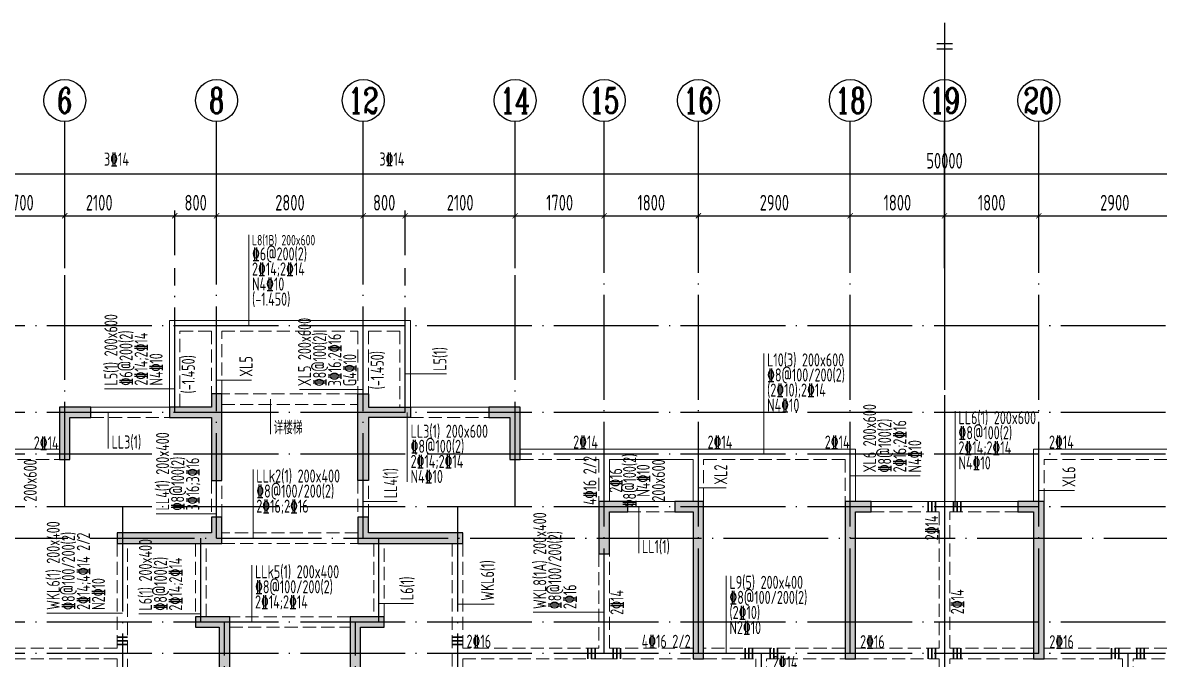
# Model space of a CAD drawing. Extents: x -461650 to 361314, y 245336 to 769729.
# Drawn here: x 111871 to 133574, y 368466 to 380608 of the extents above; entities that cross this region are included whole.
import ezdxf
from ezdxf.enums import TextEntityAlignment as Align

# ---------------------------------------------------------------- set-up
doc = ezdxf.new("R2010")
doc.units = 0
doc.header["$LTSCALE"] = 1000
for name, pattern in [('CENTER', [8, 5, -1, 1, -1]), ('DASH', [0.35, 0.25, -0.1]), ('DOTE', [2.42, 2, -0.2, 0.02, -0.2])]:
    doc.linetypes.add(name, pattern=pattern)
doc.layers.get('0').update_dxf_attribs({"linetype": 'CONTINUOUS'})
doc.layers.get('DEFPOINTS').update_dxf_attribs({"linetype": 'CONTINUOUS'})
for name, color, linetype in [('A-AXIS', 1, 'CONTINUOUS'), ('A-DOTE', 10, 'DOTE'), ('AXIS_NUM', 7, 'CONTINUOUS'), ('S-L主梁线', 4, 'DASH'), ('S-L梁编号', 6, 'CONTINUOUS'), ('S-L梁配筋', 7, 'CONTINUOUS'), ('S-Q墙填充', 252, 'CONTINUOUS'), ('S-Q墙实线', 6, 'CONTINUOUS'), ('S-Y一般标注', 3, 'CONTINUOUS'), ('THIN', 7, 'CONTINUOUS')]:
    doc.layers.add(name, color=color, linetype=linetype)
doc.layers.add('梁附加箍筋', color=1, linetype='CONTINUOUS', lineweight=35)
doc.styles.add('TSSD_Axis', font='complex.shx', dxfattribs={"width": 0.7, "bigfont": 'hztxt.shx'})
doc.styles.add('TSSD_DIMENSION', font='Tssdeng.shx', dxfattribs={"width": 0.7, "bigfont": 'tssdchn.shx'})
doc.styles.add('TSSD_REIN', font='tssdeng.shx', dxfattribs={"width": 0.7, "height": 300, "bigfont": 'tssdchn.shx'})
doc.dimstyles.new('TSSD_100_100', dxfattribs={"dimtxt": 300, "dimasz": 100, "dimexe": 100, "dimexo": 250, "dimgap": 100, "dimtad": 1, "dimdec": 0, "dimzin": 0, "dimdsep": 46, "dimtxsty": 'TSSD_DIMENSION', "dimblk": 'ARCHTICK', "dimcen": 0, "dimdle": 100, "dimclrt": 7, "dimadec": 0, "dimazin": 0, "dimtfac": 1, "dimtdec": 0, "dimtix": 1, "dimtmove": 2, "dimatfit": 3, "dimldrblk": 'ARCHTICK', "dimfxl": 0, "dimtolj": 1, "dimtzin": 0, "dimarcsym": 0})

# ---------------------------------------------------------------- blocks, each defined once
blk = doc.blocks.new('ts_axno')
at = {"color": 0, "linetype": 'ByBlock', "lineweight": -2}
blk.add_circle((0, 0), 0.5, dxfattribs=at)
at = {"color": 0, "linetype": 'ByBlock', "lineweight": -2, "style": 'TSSD_Axis', "width": 0.7}
blk.add_attdef('A', text='', height=0.6, dxfattribs=at).set_placement((0, 0), align=Align.MIDDLE_CENTER)
blk = doc.blocks.new('_ArchTick')
at = {"color": 0, "linetype": 'ByBlock', "const_width": 0.15}
blk.add_lwpolyline([(-0.5, -0.5), (0.5, 0.5)], dxfattribs=at)
blk = doc.blocks.new('*D292')
at = {"layer": 'DEFPOINTS', "color": 0}
for p in [(12800, 19250), (11100, 18250), (12800, 18250)]:
    blk.add_point(p, dxfattribs=at)
at = {"layer": 'S-Y一般标注', "color": 0, "lineweight": -2}
for p, q in [((11100, 18500), (11100, 19350)), ((12800, 18500), (12800, 19350)), ((11000, 19250), (12900, 19250))]:
    blk.add_line(p, q, dxfattribs=at)
at = {"layer": 'S-Y一般标注', "color": 0, "lineweight": -2, "xscale": 100, "yscale": 100, "zscale": 100, "rotation": 180}
blk.add_blockref('_ArchTick', (11100, 19250), dxfattribs=at)
at = {"layer": 'S-Y一般标注', "color": 0, "lineweight": -2, "xscale": 100, "yscale": 100, "zscale": 100}
blk.add_blockref('_ArchTick', (12800, 19250), dxfattribs=at)
at = {"layer": 'S-Y一般标注', "color": 7, "insert": (11950, 19500), "char_height": 300, "attachment_point": 5, "style": 'TSSD_DIMENSION'}
blk.add_mtext('\\A1;1700', dxfattribs=at)
blk = doc.blocks.new('*D293')
at = {"layer": 'DEFPOINTS', "color": 0}
for p in [(14900, 19250), (12800, 18250), (14900, 18250)]:
    blk.add_point(p, dxfattribs=at)
at = {"layer": 'S-Y一般标注', "color": 0, "lineweight": -2}
for p, q in [((12800, 18500), (12800, 19350)), ((14900, 18500), (14900, 19350)), ((12700, 19250), (15000, 19250))]:
    blk.add_line(p, q, dxfattribs=at)
at = {"layer": 'S-Y一般标注', "color": 0, "lineweight": -2, "xscale": 100, "yscale": 100, "zscale": 100, "rotation": 180}
blk.add_blockref('_ArchTick', (12800, 19250), dxfattribs=at)
at = {"layer": 'S-Y一般标注', "color": 0, "lineweight": -2, "xscale": 100, "yscale": 100, "zscale": 100}
blk.add_blockref('_ArchTick', (14900, 19250), dxfattribs=at)
at = {"layer": 'S-Y一般标注', "color": 7, "insert": (13458, 19500), "char_height": 300, "attachment_point": 5, "style": 'TSSD_DIMENSION'}
blk.add_mtext('\\A1;2100', dxfattribs=at)
blk = doc.blocks.new('*D294')
at = {"layer": 'DEFPOINTS', "color": 0}
for p in [(18500, 19250), (15700, 18250), (18500, 18250)]:
    blk.add_point(p, dxfattribs=at)
at = {"layer": 'S-Y一般标注', "color": 0, "lineweight": -2}
for p, q in [((15700, 18500), (15700, 19350)), ((18500, 18500), (18500, 19350)), ((15600, 19250), (18600, 19250))]:
    blk.add_line(p, q, dxfattribs=at)
at = {"layer": 'S-Y一般标注', "color": 0, "lineweight": -2, "xscale": 100, "yscale": 100, "zscale": 100, "rotation": 180}
blk.add_blockref('_ArchTick', (15700, 19250), dxfattribs=at)
at = {"layer": 'S-Y一般标注', "color": 0, "lineweight": -2, "xscale": 100, "yscale": 100, "zscale": 100}
blk.add_blockref('_ArchTick', (18500, 19250), dxfattribs=at)
at = {"layer": 'S-Y一般标注', "color": 7, "insert": (17100, 19500), "char_height": 300, "attachment_point": 5, "style": 'TSSD_DIMENSION'}
blk.add_mtext('\\A1;2800', dxfattribs=at)
blk = doc.blocks.new('*D295')
at = {"layer": 'DEFPOINTS', "color": 0}
for p in [(19300, 19250), (18500, 18250), (19300, 18250)]:
    blk.add_point(p, dxfattribs=at)
at = {"layer": 'S-Y一般标注', "color": 0, "lineweight": -2}
for p, q in [((18500, 18500), (18500, 19350)), ((19300, 18500), (19300, 19350)), ((18400, 19250), (19400, 19250))]:
    blk.add_line(p, q, dxfattribs=at)
at = {"layer": 'S-Y一般标注', "color": 0, "lineweight": -2, "xscale": 100, "yscale": 100, "zscale": 100, "rotation": 180}
blk.add_blockref('_ArchTick', (18500, 19250), dxfattribs=at)
at = {"layer": 'S-Y一般标注', "color": 0, "lineweight": -2, "xscale": 100, "yscale": 100, "zscale": 100}
blk.add_blockref('_ArchTick', (19300, 19250), dxfattribs=at)
at = {"layer": 'S-Y一般标注', "color": 7, "insert": (18900, 19500), "char_height": 300, "attachment_point": 5, "style": 'TSSD_DIMENSION'}
blk.add_mtext('\\A1;800', dxfattribs=at)
blk = doc.blocks.new('*D296')
at = {"layer": 'DEFPOINTS', "color": 0}
for p in [(23100, 19250), (21400, 18250), (23100, 18250)]:
    blk.add_point(p, dxfattribs=at)
at = {"layer": 'S-Y一般标注', "color": 0, "lineweight": -2}
for p, q in [((21400, 18500), (21400, 19350)), ((23100, 18500), (23100, 19350)), ((21300, 19250), (23200, 19250))]:
    blk.add_line(p, q, dxfattribs=at)
at = {"layer": 'S-Y一般标注', "color": 0, "lineweight": -2, "xscale": 100, "yscale": 100, "zscale": 100, "rotation": 180}
blk.add_blockref('_ArchTick', (21400, 19250), dxfattribs=at)
at = {"layer": 'S-Y一般标注', "color": 0, "lineweight": -2, "xscale": 100, "yscale": 100, "zscale": 100}
blk.add_blockref('_ArchTick', (23100, 19250), dxfattribs=at)
at = {"layer": 'S-Y一般标注', "color": 7, "insert": (22250, 19500), "char_height": 300, "attachment_point": 5, "style": 'TSSD_DIMENSION'}
blk.add_mtext('\\A1;1700', dxfattribs=at)
blk = doc.blocks.new('*D297')
at = {"layer": 'DEFPOINTS', "color": 0}
for p in [(24900, 19250), (23100, 18250), (24900, 18250)]:
    blk.add_point(p, dxfattribs=at)
at = {"layer": 'S-Y一般标注', "color": 0, "lineweight": -2}
for p, q in [((23100, 18500), (23100, 19350)), ((24900, 18500), (24900, 19350)), ((23000, 19250), (25000, 19250))]:
    blk.add_line(p, q, dxfattribs=at)
at = {"layer": 'S-Y一般标注', "color": 0, "lineweight": -2, "xscale": 100, "yscale": 100, "zscale": 100, "rotation": 180}
blk.add_blockref('_ArchTick', (23100, 19250), dxfattribs=at)
at = {"layer": 'S-Y一般标注', "color": 0, "lineweight": -2, "xscale": 100, "yscale": 100, "zscale": 100}
blk.add_blockref('_ArchTick', (24900, 19250), dxfattribs=at)
at = {"layer": 'S-Y一般标注', "color": 7, "insert": (24000, 19500), "char_height": 300, "attachment_point": 5, "style": 'TSSD_DIMENSION'}
blk.add_mtext('\\A1;1800', dxfattribs=at)
blk = doc.blocks.new('*D298')
at = {"layer": 'DEFPOINTS', "color": 0}
for p in [(27800, 19250), (24900, 18250), (27800, 18250)]:
    blk.add_point(p, dxfattribs=at)
at = {"layer": 'S-Y一般标注', "color": 0, "lineweight": -2}
for p, q in [((24900, 18500), (24900, 19350)), ((27800, 18500), (27800, 19350)), ((24800, 19250), (27900, 19250))]:
    blk.add_line(p, q, dxfattribs=at)
at = {"layer": 'S-Y一般标注', "color": 0, "lineweight": -2, "xscale": 100, "yscale": 100, "zscale": 100, "rotation": 180}
blk.add_blockref('_ArchTick', (24900, 19250), dxfattribs=at)
at = {"layer": 'S-Y一般标注', "color": 0, "lineweight": -2, "xscale": 100, "yscale": 100, "zscale": 100}
blk.add_blockref('_ArchTick', (27800, 19250), dxfattribs=at)
at = {"layer": 'S-Y一般标注', "color": 7, "insert": (26350, 19500), "char_height": 300, "attachment_point": 5, "style": 'TSSD_DIMENSION'}
blk.add_mtext('\\A1;2900', dxfattribs=at)
blk = doc.blocks.new('*D299')
at = {"layer": 'DEFPOINTS', "color": 0}
for p in [(29600, 19250), (27800, 18250), (29600, 18250)]:
    blk.add_point(p, dxfattribs=at)
at = {"layer": 'S-Y一般标注', "color": 0, "lineweight": -2}
for p, q in [((27800, 18500), (27800, 19350)), ((29600, 18500), (29600, 19350)), ((27700, 19250), (29700, 19250))]:
    blk.add_line(p, q, dxfattribs=at)
at = {"layer": 'S-Y一般标注', "color": 0, "lineweight": -2, "xscale": 100, "yscale": 100, "zscale": 100, "rotation": 180}
blk.add_blockref('_ArchTick', (27800, 19250), dxfattribs=at)
at = {"layer": 'S-Y一般标注', "color": 0, "lineweight": -2, "xscale": 100, "yscale": 100, "zscale": 100}
blk.add_blockref('_ArchTick', (29600, 19250), dxfattribs=at)
at = {"layer": 'S-Y一般标注', "color": 7, "insert": (28700, 19500), "char_height": 300, "attachment_point": 5, "style": 'TSSD_DIMENSION'}
blk.add_mtext('\\A1;1800', dxfattribs=at)
blk = doc.blocks.new('*D300')
at = {"layer": 'DEFPOINTS', "color": 0}
for p in [(31400, 19250), (29600, 18250), (31400, 18250)]:
    blk.add_point(p, dxfattribs=at)
at = {"layer": 'S-Y一般标注', "color": 0, "lineweight": -2}
for p, q in [((29600, 18500), (29600, 19350)), ((31400, 18500), (31400, 19350)), ((29500, 19250), (31500, 19250))]:
    blk.add_line(p, q, dxfattribs=at)
at = {"layer": 'S-Y一般标注', "color": 0, "lineweight": -2, "xscale": 100, "yscale": 100, "zscale": 100, "rotation": 180}
blk.add_blockref('_ArchTick', (29600, 19250), dxfattribs=at)
at = {"layer": 'S-Y一般标注', "color": 0, "lineweight": -2, "xscale": 100, "yscale": 100, "zscale": 100}
blk.add_blockref('_ArchTick', (31400, 19250), dxfattribs=at)
at = {"layer": 'S-Y一般标注', "color": 7, "insert": (30500, 19500), "char_height": 300, "attachment_point": 5, "style": 'TSSD_DIMENSION'}
blk.add_mtext('\\A1;1800', dxfattribs=at)
blk = doc.blocks.new('*D301')
at = {"layer": 'DEFPOINTS', "color": 0}
for p in [(34300, 19250), (31400, 18250), (34300, 18250)]:
    blk.add_point(p, dxfattribs=at)
at = {"layer": 'S-Y一般标注', "color": 0, "lineweight": -2}
for p, q in [((31400, 18500), (31400, 19350)), ((34300, 18500), (34300, 19350)), ((31300, 19250), (34400, 19250))]:
    blk.add_line(p, q, dxfattribs=at)
at = {"layer": 'S-Y一般标注', "color": 0, "lineweight": -2, "xscale": 100, "yscale": 100, "zscale": 100, "rotation": 180}
blk.add_blockref('_ArchTick', (31400, 19250), dxfattribs=at)
at = {"layer": 'S-Y一般标注', "color": 0, "lineweight": -2, "xscale": 100, "yscale": 100, "zscale": 100}
blk.add_blockref('_ArchTick', (34300, 19250), dxfattribs=at)
at = {"layer": 'S-Y一般标注', "color": 7, "insert": (32850, 19500), "char_height": 300, "attachment_point": 5, "style": 'TSSD_DIMENSION'}
blk.add_mtext('\\A1;2900', dxfattribs=at)
blk = doc.blocks.new('*D311')
at = {"layer": 'DEFPOINTS', "color": 0}
for p in [(54600, 20050), (4600, 18250), (54600, 18250)]:
    blk.add_point(p, dxfattribs=at)
at = {"layer": 'S-Y一般标注', "color": 0, "lineweight": -2}
for p, q in [((4500, 20050), (54700, 20050)), ((4600, 18500), (4600, 20150)), ((54600, 18500), (54600, 20150))]:
    blk.add_line(p, q, dxfattribs=at)
at = {"layer": 'S-Y一般标注', "color": 0, "lineweight": -2, "xscale": 100, "yscale": 100, "zscale": 100, "rotation": 180}
blk.add_blockref('_ArchTick', (4600, 20050), dxfattribs=at)
at = {"layer": 'S-Y一般标注', "color": 0, "lineweight": -2, "xscale": 100, "yscale": 100, "zscale": 100}
blk.add_blockref('_ArchTick', (54600, 20050), dxfattribs=at)
at = {"layer": 'S-Y一般标注', "color": 7, "insert": (29600, 20300), "char_height": 300, "attachment_point": 5, "style": 'TSSD_DIMENSION'}
blk.add_mtext('\\A1;50000', dxfattribs=at)
blk = doc.blocks.new('*D322')
at = {"layer": 'DEFPOINTS', "color": 0}
for p in [(15700, 19250), (14900, 18250), (15700, 18250)]:
    blk.add_point(p, dxfattribs=at)
at = {"layer": 'S-Y一般标注', "color": 0, "lineweight": -2}
for p, q in [((14900, 18500), (14900, 19350)), ((15700, 18500), (15700, 19350)), ((14800, 19250), (15800, 19250))]:
    blk.add_line(p, q, dxfattribs=at)
at = {"layer": 'S-Y一般标注', "color": 0, "lineweight": -2, "xscale": 100, "yscale": 100, "zscale": 100, "rotation": 180}
blk.add_blockref('_ArchTick', (14900, 19250), dxfattribs=at)
at = {"layer": 'S-Y一般标注', "color": 0, "lineweight": -2, "xscale": 100, "yscale": 100, "zscale": 100}
blk.add_blockref('_ArchTick', (15700, 19250), dxfattribs=at)
at = {"layer": 'S-Y一般标注', "color": 7, "insert": (15300, 19500), "char_height": 300, "attachment_point": 5, "style": 'TSSD_DIMENSION'}
blk.add_mtext('\\A1;800', dxfattribs=at)
blk = doc.blocks.new('*D323')
at = {"layer": 'DEFPOINTS', "color": 0}
for p in [(21400, 19250), (19300, 18250), (21400, 18250)]:
    blk.add_point(p, dxfattribs=at)
at = {"layer": 'S-Y一般标注', "color": 0, "lineweight": -2}
for p, q in [((19300, 18500), (19300, 19350)), ((21400, 18500), (21400, 19350)), ((19200, 19250), (21500, 19250))]:
    blk.add_line(p, q, dxfattribs=at)
at = {"layer": 'S-Y一般标注', "color": 0, "lineweight": -2, "xscale": 100, "yscale": 100, "zscale": 100, "rotation": 180}
blk.add_blockref('_ArchTick', (19300, 19250), dxfattribs=at)
at = {"layer": 'S-Y一般标注', "color": 0, "lineweight": -2, "xscale": 100, "yscale": 100, "zscale": 100}
blk.add_blockref('_ArchTick', (21400, 19250), dxfattribs=at)
at = {"layer": 'S-Y一般标注', "color": 7, "insert": (20350, 19500), "char_height": 300, "attachment_point": 5, "style": 'TSSD_DIMENSION'}
blk.add_mtext('\\A1;2100', dxfattribs=at)
blk = doc.blocks.new('20210808.03393248')
at = {"layer": 'S-Q墙填充'}
h = blk.add_hatch(color=252, dxfattribs=at)
h.dxf.hatch_style = 1
h.paths.add_polyline_path([(85260, -93720), (85260, -93370), (85060, -93370), (85060, -93620), (84260, -93620), (84260, -93820), (85060, -93820), (85060, -95020), (85260, -95020)])
h = blk.add_hatch(color=252, dxfattribs=at)
h.dxf.hatch_style = 1
h.paths.add_polyline_path([(87860, -93720), (87860, -93370), (88060, -93370), (88060, -93620), (88860, -93620), (88860, -93820), (88060, -93820), (88060, -95020), (87860, -95020)])
h = blk.add_hatch(color=252, dxfattribs=at)
h.dxf.hatch_style = 1
h.paths.add_polyline_path([(82360, -93820), (82760, -93820), (82760, -93620), (82160, -93620), (82160, -94620), (82360, -94620)])
h = blk.add_hatch(color=252, dxfattribs=at)
h.dxf.hatch_style = 1
h.paths.add_polyline_path([(90960, -93620), (90361, -93620), (90361, -93820), (90760, -93820), (90760, -94620), (90960, -94620)])
h = blk.add_hatch(color=252, dxfattribs=at)
h.dxf.hatch_style = 1
h.paths.add_polyline_path([(92460, -95420), (92460, -96420), (92660, -96420), (92660, -95620), (93010, -95620), (93010, -95420)])
h = blk.add_hatch(color=252, dxfattribs=at)
h.dxf.hatch_style = 1
h.paths.add_polyline_path([(94260, -95620), (94260, -98420), (94460, -98420), (94460, -95420), (93910, -95420), (93910, -95620)])
h = blk.add_hatch(color=252, dxfattribs=at)
h.dxf.hatch_style = 1
h.paths.add_polyline_path([(97160, -95420), (97160, -98420), (97360, -98420), (97360, -95620), (97660, -95620), (97660, -95420)])
h = blk.add_hatch(color=252, dxfattribs=at)
h.dxf.hatch_style = 1
h.paths.add_polyline_path([(100760, -95620), (100760, -98420), (100960, -98420), (100960, -95420), (100461, -95420), (100461, -95620)])
h = blk.add_hatch(color=252, dxfattribs=at)
h.dxf.hatch_style = 1
h.paths.add_polyline_path([(85260, -96220), (85260, -95720), (85060, -95720), (85060, -96020), (84860, -96020), (83260, -96020), (83260, -96220), (84860, -96220)])
h = blk.add_hatch(color=252, dxfattribs=at)
h.dxf.hatch_style = 1
h.paths.add_polyline_path([(88060, -96020), (88060, -95720), (87860, -95720), (87860, -96220), (88260, -96220), (89860, -96220), (89860, -96020), (88260, -96020)])
h = blk.add_hatch(color=252, dxfattribs=at)
h.dxf.hatch_style = 1
h.paths.add_polyline_path([(85410, -97620), (84760, -97620), (84760, -97820), (85210, -97820), (85210, -99920), (85610, -99920), (85610, -99720), (85410, -99720)])
h = blk.add_hatch(color=252, dxfattribs=at)
h.dxf.hatch_style = 1
h.paths.add_polyline_path([(87710, -99720), (87510, -99720), (87510, -99920), (87910, -99920), (87910, -97820), (88360, -97820), (88360, -97620), (87710, -97620)])
at = {"layer": 'S-L主梁线', "linetype": 'ByBlock', "lineweight": 18}
for p, q in [((85160, -91970), (84260, -91971)), ((84260, -91971), (84260, -93620)), ((87960, -91970), (85160, -91970)), ((88860, -91970), (87960, -91970)), ((88860, -93620), (88860, -91970)), ((84260, -93620), (82760, -93620)), ((90361, -93620), (88860, -93620)), ((82160, -94420), (80560, -94420)), ((92560, -94420), (90960, -94420)), ((94360, -94420), (92560, -94420)), ((92660, -94620), (94260, -94620)), ((92660, -95420), (92660, -94620)), ((94260, -94620), (94260, -95420)), ((97360, -94420), (94360, -94420)), ((97360, -95420), (97360, -94420)), ((100760, -94420), (100760, -95420)), ((103760, -94420), (100760, -94420)), ((93910, -95420), (93010, -95420)), ((99060, -95420), (97660, -95420)), ((100461, -95420), (99060, -95420))]:
    blk.add_line(p, q, dxfattribs=at)
at = {"layer": 'S-L主梁线', "linetype": 'DASH', "lineweight": 18}
for p, q in [((84460, -92171), (85060, -92170)), ((84460, -93620), (84460, -92171)), ((85060, -92170), (85060, -93370)), ((85260, -92170), (87860, -92170)), ((85260, -93370), (85260, -92170)), ((87860, -92170), (87860, -93370)), ((87860, -92170), (87860, -93370)), ((88060, -92170), (88660, -92170)), ((88060, -92170), (88060, -93370)), ((88660, -92170), (88660, -93620)), ((87860, -93370), (85260, -93370)), ((85260, -93570), (87860, -93570)), ((82760, -93820), (84260, -93820)), ((88860, -93820), (90361, -93820)), ((80660, -94620), (82160, -94620)), ((90960, -94620), (92460, -94620)), ((92460, -94620), (92460, -95420)), ((94460, -94620), (97160, -94620)), ((94460, -95420), (94460, -94620)), ((97160, -94620), (97160, -95420)), ((100960, -94620), (103660, -94620)), ((100960, -95420), (100960, -94620)), ((85060, -95020), (85060, -95720)), ((85260, -95720), (85260, -95020)), ((87860, -95020), (87860, -95720)), ((88060, -95720), (88060, -95020)), ((93010, -95620), (93910, -95620)), ((97660, -95620), (98960, -95620)), ((98960, -95620), (98960, -98220)), ((99160, -95620), (100461, -95620)), ((99160, -98220), (99160, -95620)), ((87860, -96020), (85260, -96020)), ((83260, -96220), (83260, -98220)), ((83460, -98320), (83460, -96220)), ((84760, -96220), (84760, -97620)), ((84960, -97620), (84960, -96220)), ((85260, -96220), (87860, -96220)), ((88160, -96220), (88160, -97620)), ((88360, -97620), (88360, -96220)), ((89660, -96220), (89660, -98320)), ((89860, -98220), (89860, -96220)), ((92460, -96420), (92460, -98220)), ((92660, -98220), (92660, -96420)), ((87710, -97620), (85410, -97620)), ((85410, -97820), (87710, -97820)), ((83260, -98220), (80660, -98220)), ((92460, -98220), (89860, -98220)), ((94260, -98220), (92660, -98220)), ((95560, -98220), (94460, -98220)), ((97160, -98220), (95560, -98220)), ((98960, -98220), (97360, -98220)), ((100760, -98220), (99160, -98220)), ((102560, -98220), (100960, -98220)), ((103660, -98220), (102560, -98220)), ((80560, -98420), (83260, -98420)), ((83260, -98420), (83260, -99720)), ((83460, -99720), (83460, -98320)), ((89660, -98320), (89660, -99720)), ((89860, -98420), (92560, -98420)), ((89860, -99720), (89860, -98420)), ((92560, -98420), (94260, -98420)), ((94460, -98420), (95460, -98420)), ((95460, -98420), (95460, -101270)), ((95660, -98420), (97160, -98420)), ((95660, -101270), (95660, -98420)), ((97360, -98420), (98960, -98420)), ((98960, -98420), (98960, -102720)), ((99160, -102720), (99160, -98420)), ((99160, -98420), (100760, -98420)), ((100960, -98420), (102460, -98420)), ((102460, -98420), (102460, -101270)), ((102660, -98420), (103660, -98420)), ((102660, -101270), (102660, -98420))]:
    blk.add_line(p, q, dxfattribs=at)
at = {"layer": 'S-Q墙实线'}
for points in [[(85260, -93720), (85260, -93370), (85060, -93370), (85060, -93620), (84260, -93620), (84260, -93820), (85060, -93820), (85060, -95020), (85260, -95020), (85260, -93720)], [(87860, -93720), (87860, -93370), (88060, -93370), (88060, -93620), (88860, -93620), (88860, -93820), (88060, -93820), (88060, -95020), (87860, -95020), (87860, -93720)]]:
    blk.add_lwpolyline(points, dxfattribs=at)
for points in [[(82360, -93820), (82760, -93820), (82760, -93620), (82160, -93620), (82160, -94620), (82360, -94620)], [(90960, -93620), (90361, -93620), (90361, -93820), (90760, -93820), (90760, -94620), (90960, -94620)], [(92460, -95420), (92460, -96420), (92660, -96420), (92660, -95620), (93010, -95620), (93010, -95420)], [(94260, -95620), (94260, -98420), (94460, -98420), (94460, -95420), (93910, -95420), (93910, -95620)], [(97160, -95420), (97160, -98420), (97360, -98420), (97360, -95620), (97660, -95620), (97660, -95420)], [(100760, -95620), (100760, -98420), (100960, -98420), (100960, -95420), (100461, -95420), (100461, -95620)], [(85260, -96220), (85260, -95720), (85060, -95720), (85060, -96020), (84860, -96020), (83260, -96020), (83260, -96220), (84860, -96220)], [(88060, -96020), (88060, -95720), (87860, -95720), (87860, -96220), (88260, -96220), (89860, -96220), (89860, -96020), (88260, -96020)], [(85410, -97620), (84760, -97620), (84760, -97820), (85210, -97820), (85210, -99920), (85610, -99920), (85610, -99720), (85410, -99720)], [(87710, -99720), (87510, -99720), (87510, -99920), (87910, -99920), (87910, -97820), (88360, -97820), (88360, -97620), (87710, -97620)]]:
    blk.add_lwpolyline(points, close=True, dxfattribs=at)
blk = doc.blocks.new('20210726.16395156')
at = {"layer": 'A-AXIS'}
for p, q in [((12800, 18249.9), (12800, 21049.9)), ((15700, 18249.9), (15700, 21049.9)), ((18500, 18249.9), (18500, 21049.9)), ((21400, 18249.9), (21400, 21049.9)), ((23100, 18249.9), (23100, 21049.9)), ((24900, 18249.9), (24900, 21049.9)), ((27800, 18249.9), (27800, 21049.9)), ((29600, 18249.9), (29600, 21049.9)), ((31400, 18249.9), (31400, 21049.9))]:
    blk.add_line(p, q, dxfattribs=at)
at = {"layer": 'A-DOTE'}
for p, q in [((12800, 13700), (12800, 18249.9)), ((14900, 15500), (14900, 18249.9)), ((15700, 13100.3), (15700, 18249.9)), ((18500, 13100.3), (18500, 18249.9)), ((19300, 15500), (19300, 18249.9)), ((21400, 13700), (21400, 18249.9)), ((23100, 10900), (23100, 18249.9)), ((24900, 10900), (24900, 18249.9)), ((27800, 10900), (27800, 18249.9)), ((29600, 18249.9), (29600, 3600)), ((31400, 10900), (31400, 18249.9)), ((55600, 17150), (3600, 17150)), ((55600, 15500), (3600, 15500)), ((55600, 14700), (3600, 14700)), ((55600, 13700), (3600, 13700)), ((13900.2, 13700), (13900, 3600)), ((20299.8, 13700), (20300, 3600)), ((3600, 13100.3), (55600, 13100.3)), ((15400, 11500), (15400, 13100)), ((18800, 11500), (18800, 13100)), ((55600, 11500), (3600, 11500)), ((15850, 3600), (15850, 11500)), ((18350, 3600), (18350, 11500)), ((55600, 10900), (3600, 10900)), ((26100, 10900), (26100, 3600)), ((33100, 10900), (33100, 3600))]:
    blk.add_line(p, q, dxfattribs=at)
at = {"layer": 'A-AXIS'}
ref = blk.add_blockref('ts_axno', (12800, 21449.9), dxfattribs=dict(at, xscale=800, yscale=800, zscale=800))
ref.add_attrib('5', '6', dxfattribs={"layer": 'AXIS_NUM', "height": 480, "style": 'TSSD_Axis', "width": 0.7}).set_placement((12800, 21449.9), align=Align.MIDDLE_CENTER)
ref = blk.add_blockref('ts_axno', (15700, 21449.9), dxfattribs=dict(at, xscale=800, yscale=800, zscale=800))
ref.add_attrib('6', '8', dxfattribs={"layer": 'AXIS_NUM', "height": 480, "style": 'TSSD_Axis', "width": 0.7}).set_placement((15700, 21449.9), align=Align.MIDDLE_CENTER)
ref = blk.add_blockref('ts_axno', (18500, 21449.9), dxfattribs=dict(at, xscale=800, yscale=800, zscale=800))
ref.add_attrib('7', '12', dxfattribs={"layer": 'AXIS_NUM', "height": 480, "style": 'TSSD_Axis', "width": 0.7}).set_placement((18500, 21449.9), align=Align.MIDDLE_CENTER)
ref = blk.add_blockref('ts_axno', (21400, 21449.9), dxfattribs=dict(at, xscale=800, yscale=800, zscale=800))
ref.add_attrib('8', '14', dxfattribs={"layer": 'AXIS_NUM', "height": 480, "style": 'TSSD_Axis', "width": 0.7}).set_placement((21400, 21449.9), align=Align.MIDDLE_CENTER)
ref = blk.add_blockref('ts_axno', (23100, 21449.9), dxfattribs=dict(at, xscale=800, yscale=800, zscale=800))
ref.add_attrib('9', '15', dxfattribs={"layer": 'AXIS_NUM', "height": 480, "style": 'TSSD_Axis', "width": 0.7}).set_placement((23100, 21449.9), align=Align.MIDDLE_CENTER)
ref = blk.add_blockref('ts_axno', (24900, 21449.9), dxfattribs=dict(at, xscale=800, yscale=800, zscale=800))
ref.add_attrib('10', '16', dxfattribs={"layer": 'AXIS_NUM', "height": 480, "style": 'TSSD_Axis', "width": 0.7}).set_placement((24900, 21449.9), align=Align.MIDDLE_CENTER)
ref = blk.add_blockref('ts_axno', (27800, 21449.9), dxfattribs=dict(at, xscale=800, yscale=800, zscale=800))
ref.add_attrib('11', '18', dxfattribs={"layer": 'AXIS_NUM', "height": 480, "style": 'TSSD_Axis', "width": 0.7}).set_placement((27800, 21449.9), align=Align.MIDDLE_CENTER)
ref = blk.add_blockref('ts_axno', (29600, 21449.9), dxfattribs=dict(at, xscale=800, yscale=800, zscale=800))
ref.add_attrib('12', '19', dxfattribs={"layer": 'AXIS_NUM', "height": 480, "style": 'TSSD_Axis', "width": 0.7}).set_placement((29600, 21449.9), align=Align.MIDDLE_CENTER)
ref = blk.add_blockref('ts_axno', (31400, 21449.9), dxfattribs=dict(at, xscale=800, yscale=800, zscale=800))
ref.add_attrib('13', '20', dxfattribs={"layer": 'AXIS_NUM', "height": 480, "style": 'TSSD_Axis', "width": 0.7}).set_placement((31400, 21449.9), align=Align.MIDDLE_CENTER)
at = {"layer": 'S-Y一般标注'}
for base, p1, p2, picture, middle in [((54600, 20049.9), (4600, 18249.9), (54600, 18249.9), '*D311', (29600, 20299.9)), ((12800, 19249.9), (11100, 18249.9), (12800, 18249.9), '*D292', (11950, 19499.9)), ((15700, 19249.9), (14900, 18249.9), (15700, 18249.9), '*D322', (15300, 19499.9)), ((18500, 19249.9), (15700, 18249.9), (18500, 18249.9), '*D294', (17100, 19499.9)), ((19300, 19249.9), (18500, 18249.9), (19300, 18249.9), '*D295', (18900, 19499.9)), ((21400, 19249.9), (19300, 18249.9), (21400, 18249.9), '*D323', (20350, 19499.9)), ((23100, 19249.9), (21400, 18249.9), (23100, 18249.9), '*D296', (22250, 19499.9)), ((24900, 19249.9), (23100, 18249.9), (24900, 18249.9), '*D297', (24000, 19499.9)), ((27800, 19249.9), (24900, 18249.9), (27800, 18249.9), '*D298', (26350, 19499.9)), ((29600, 19249.9), (27800, 18249.9), (29600, 18249.9), '*D299', (28700, 19499.9)), ((31400, 19249.9), (29600, 18249.9), (31400, 18249.9), '*D300', (30500, 19499.9)), ((34300, 19249.9), (31400, 18249.9), (34300, 18249.9), '*D301', (32850, 19499.9))]:
    dim = blk.add_linear_dim(base=base, p1=p1, p2=p2, dimstyle='TSSD_100_100', dxfattribs=at)
    dim.commit()
    dim.dimension.update_dxf_attribs({"geometry": picture, "text_midpoint": middle})
dim = blk.add_linear_dim(base=(14900, 19249.9), p1=(12800, 18249.9), p2=(14900, 18249.9), dimstyle='TSSD_100_100', dxfattribs=at)
dim.commit()
dim.dimension.update_dxf_attribs({"geometry": '*D293', "text_midpoint": (13458.1, 19499.9), "dimtype": 160})

msp = doc.modelspace()

# ---------------------------------------------------------------- linework, layer by layer
at = {"layer": 'S-L梁编号', "lineweight": 18}
for p, q in [((116187.12, 374825.58), (116187.12, 376560.79)), ((126022.09, 372375.58), (126022.09, 374301.22)), ((115573.54, 373792.55), (116240.86, 373792.55)), ((119173.17, 373908.24), (119961.49, 373908.24)), ((114773.38, 373624.85), (113430.8, 373624.85)), ((118373.83, 373611.69), (117156.41, 373611.69)), ((116600, 373430.06), (116600, 372759.13)), ((113505.72, 373175.58), (113505.72, 372485.1)), ((119215.05, 373175.58), (119215.05, 371847.35)), ((129676.95, 371375.58), (129676.95, 373199.67)), ((116268.78, 370775.85), (116268.78, 372086.46)), ((127673.53, 371967.02), (129010.96, 371967.02)), ((124773.54, 371733.05), (125304.31, 371733.05)), ((131273.56, 371687.63), (131952.75, 371687.63)), ((118373.55, 371476.46), (119020.57, 371476.46)), ((123633.04, 371375.29), (123633.04, 370490.75)), ((115573.54, 371242.88), (114416.94, 371242.88)), ((116244.2, 369175.58), (116244.2, 370260.39)), ((125302.98, 368575.58), (125302.98, 370058.41)), ((118673.42, 369531.15), (119332.78, 369531.15)), ((120173.54, 369519.33), (120871.33, 369519.33)), ((113773.56, 369345.43), (112329.28, 369345.43)), ((115273.48, 369331.35), (114089.05, 369331.35)), ((122973.54, 369361.07), (121618.5, 369361.07))]:
    msp.add_line(p, q, dxfattribs=at)
at = {"layer": 'THIN', "linetype": 'CENTER'}
msp.add_line((129473.55, 380608.36), (129473.55, 356741.43), dxfattribs=at)
at = {"layer": 'THIN'}
for p, q in [((129623.55, 380205.13), (129323.55, 380205.13)), ((129623.55, 380105.13), (129323.55, 380105.13))]:
    msp.add_line(p, q, dxfattribs=at)
at = {"layer": '梁附加箍筋', "lineweight": 35}
for p, q in [((129163.54, 371275.58), (129163.54, 371475.58)), ((129233.54, 371275.58), (129233.54, 371475.58)), ((129303.54, 371275.58), (129303.54, 371475.58)), ((129643.54, 371275.58), (129643.54, 371475.58)), ((129713.54, 371275.58), (129713.54, 371475.58)), ((129783.54, 371275.58), (129783.54, 371475.58)), ((113873.55, 368885.58), (113673.55, 368885.58)), ((113873.55, 368815.58), (113673.55, 368815.58)), ((113873.55, 368745.58), (113673.55, 368745.58)), ((120273.54, 368885.58), (120073.54, 368885.58)), ((120273.54, 368815.58), (120073.54, 368815.58)), ((120273.54, 368745.58), (120073.54, 368745.58)), ((122663.54, 368475.58), (122663.54, 368675.58)), ((122733.54, 368475.58), (122733.54, 368675.58)), ((122803.54, 368475.58), (122803.54, 368675.58)), ((123143.54, 368475.58), (123143.54, 368675.58)), ((123213.54, 368475.58), (123213.54, 368675.58)), ((123283.54, 368475.58), (123283.54, 368675.58)), ((125663.53, 368475.58), (125663.53, 368675.58)), ((125733.53, 368475.58), (125733.53, 368675.58)), ((125803.53, 368475.58), (125803.53, 368675.58)), ((126143.53, 368475.58), (126143.53, 368675.58)), ((126213.53, 368475.58), (126213.53, 368675.58)), ((126283.53, 368475.58), (126283.53, 368675.58)), ((129163.53, 368475.58), (129163.53, 368675.58)), ((129233.53, 368475.58), (129233.53, 368675.58)), ((129303.53, 368475.58), (129303.53, 368675.58)), ((129643.53, 368475.58), (129643.53, 368675.58)), ((129713.53, 368475.58), (129713.53, 368675.58)), ((129783.53, 368475.58), (129783.53, 368675.58)), ((132663.56, 368475.58), (132663.56, 368675.58)), ((132733.56, 368475.58), (132733.56, 368675.58)), ((132803.56, 368475.58), (132803.56, 368675.58)), ((133143.56, 368475.58), (133143.56, 368675.58)), ((133213.56, 368475.58), (133213.56, 368675.58)), ((133283.56, 368475.58), (133283.56, 368675.58))]:
    msp.add_line(p, q, dxfattribs=at)

# ---------------------------------------------------------------- block references
at = {"layer": 'A-DOTE'}
msp.add_blockref('20210726.16395156', (99873.55, 357675.53), dxfattribs=at)
at = {"layer": 'S-Q墙填充'}
msp.add_blockref('20210808.03393248', (30413.09, 466896.03), dxfattribs=at)

# ---------------------------------------------------------------- texts
at = {"layer": 'S-L梁编号', "color": 6, "style": 'TSSD_REIN', "width": 0.7}
for s, height, p in [('L8(1B) 200x600', 200, (116249.62, 376360.79)), ('L10(3) 200x600', 250, (126084.59, 374051.22)), ('LL6(1) 200x600', 250, (129739.45, 372949.67)), ('详楼梯', 250, (116662.5, 372759.13)), ('LL3(1) 200x600', 250, (119277.55, 372690.62)), ('LL3(1)', 250, (113568.22, 372485.1)), ('LLk2(1) 200x400', 250, (116331.28, 371836.46)), ('LL1(1)', 250, (123695.54, 370490.75)), ('LLk5(1) 200x400', 250, (116306.7, 370010.39)), ('L9(5) 200x400', 250, (125365.48, 369808.41))]:
    msp.add_text(s, height=height, dxfattribs=at).set_placement(p)
for s, p in [('L5(1) 200x600', (113680.8, 373687.35)), ('XL5 200x600', (117377.56, 373674.19)), ('L5(1)', (119961.49, 373970.74)), ('XL5', (116260.09, 373855.05)), ('XL6 200x600', (128167.69, 372029.52)), ('LL4(1) 200x400', (114666.94, 371305.38)), ('LL4(1)', (119020.57, 371538.96)), ('XL2', (125323.54, 371795.55)), ('XL6', (131971.98, 371750.13)), ('WKL8(1A) 200x400', (121868.5, 369423.57)), ('WKL6(1) 200x400', (112579.28, 369407.93)), ('L6(1) 200x400', (114339.05, 369393.85)), ('WKL6(1)', (120871.33, 369581.83)), ('L6(1)', (119332.78, 369593.65))]:
    msp.add_text(s, height=250, rotation=90, dxfattribs=at).set_placement(p)
at = {"layer": 'S-L梁配筋', "color": 7, "style": 'TSSD_REIN', "width": 0.7}
for s, p in [('3%%13214', (113423.54, 377881.49)), ('%%1326@200(2)', (116249.62, 376073.29)), ('2%%13214;2%%13214', (116249.62, 375785.79)), ('N4%%13210', (116249.62, 375498.29)), ('(-1.450)', (116249.62, 375210.79)), ('%%1328@100/200(2)', (126084.59, 373763.72)), ('(2%%13210);2%%13214', (126084.59, 373476.22)), ('N4%%13210', (126084.59, 373188.72)), ('%%1328@100(2)', (129739.45, 372662.17)), ('%%1328@100(2)', (119277.55, 372403.12)), ('2%%13214;2%%13214', (129739.45, 372374.67)), ('2%%13214;2%%13214', (119277.55, 372115.62)), ('N4%%13210', (129739.45, 372087.17)), ('N4%%13210', (119277.55, 371828.12)), ('%%1328@100/200(2)', (116331.28, 371548.96)), ('2%%13216;2%%13216', (116331.28, 371261.46)), ('%%1328@100/200(2)', (116306.7, 369722.89)), ('%%1328@100/200(2)', (125365.48, 369520.91)), ('2%%13214;2%%13214', (116306.7, 369435.39)), ('(2%%13210)', (125365.48, 369233.41)), ('N2%%13210', (125365.48, 368945.91))]:
    msp.add_text(s, height=250, dxfattribs=at).set_placement(p)
msp.add_text('3%%13214', height=250, rotation=360, dxfattribs=at).set_placement((119159.5, 377883.03), align=Align.RIGHT)
for s, p in [('%%1326@200(2)', (113968.3, 373687.35)), ('2%%13214;2%%13214', (114255.8, 373687.35)), ('%%1328@100(2)', (117665.06, 373674.19)), ('3%%13216;2%%13216', (117952.56, 373674.19)), ('N4%%13210', (114543.3, 373687.35)), ('(-1.450)', (115158.22, 373535.14)), ('G4%%13210', (118240.06, 373674.19)), ('(-1.450)', (118765.36, 373613.75)), ('%%1328@100(2)', (128455.19, 372029.52)), ('2%%13216;2%%13216', (128742.69, 372029.52)), ('N4%%13210', (129030.19, 372029.52)), ('%%1328@100(2)', (114954.44, 371305.38)), ('3%%13216;3%%13216', (115241.94, 371305.38)), ('2%%13214', (129352.38, 370734.29)), ('%%1328@100/200(2)', (122156, 369423.57)), ('%%1328@100/200(2)', (112866.78, 369407.93)), ('%%1328@100(2)', (114626.55, 369393.85)), ('2%%13214;2%%13214', (114914.05, 369393.85)), ('N2%%13210', (113441.78, 369407.93)), ('2%%13216', (122443.5, 369423.57))]:
    msp.add_text(s, height=250, rotation=90, dxfattribs=at).set_placement(p)
for s, p in [('2%%13214', (112555.77, 372468.24)), ('2%%13214', (122855.45, 372484.05)), ('2%%13214', (125421.28, 372484.05)), ('2%%13214', (127660.33, 372484.05)), ('2%%13214', (131940.92, 372484.05)), ('2%%13216', (120814.77, 368683.2)), ('4%%13216 2/2', (124623.53, 368683.2)), ('2%%13216', (128330.03, 368675.79)), ('2%%13216', (131943.33, 368675.79))]:
    msp.add_text(s, height=250, dxfattribs=at).set_placement(p, align=Align.RIGHT)
msp.add_text('200x600', height=250, rotation=90, dxfattribs=at).set_placement((112215.21, 371875.58), align=Align.BOTTOM_CENTER)
for s, p in [('4%%13216 2/2', (122826.24, 371875.58)), ('%%1328@100(2)', (123583.15, 371875.58)), ('200x600', (124136.19, 371875.58)), ('2%%13216', (123318.54, 371875.58)), ('N4%%13210', (123845.38, 371875.58)), ('2%%13214', (123341.8, 369549.25)), ('2%%13214', (129843.19, 369561.58))]:
    msp.add_text(s, height=250, rotation=90, dxfattribs=at).set_placement(p, align=Align.CENTER)
at = {"layer": 'S-L梁配筋', "color": 1, "style": 'TSSD_REIN', "width": 0.7}
msp.add_text('2%%13214;4%%13214 2/2', height=250, rotation=90, dxfattribs=at).set_placement((113154.28, 369407.93))
at = {"layer": 'S-L梁配筋', "color": 7, "style": 'TSSD_REIN', "width": 0.7}
msp.add_text('2%%13214', height=250, dxfattribs=at).set_placement((126426.8, 368203.26), align=Align.BOTTOM_CENTER)

doc.saveas('drawing.dxf')
